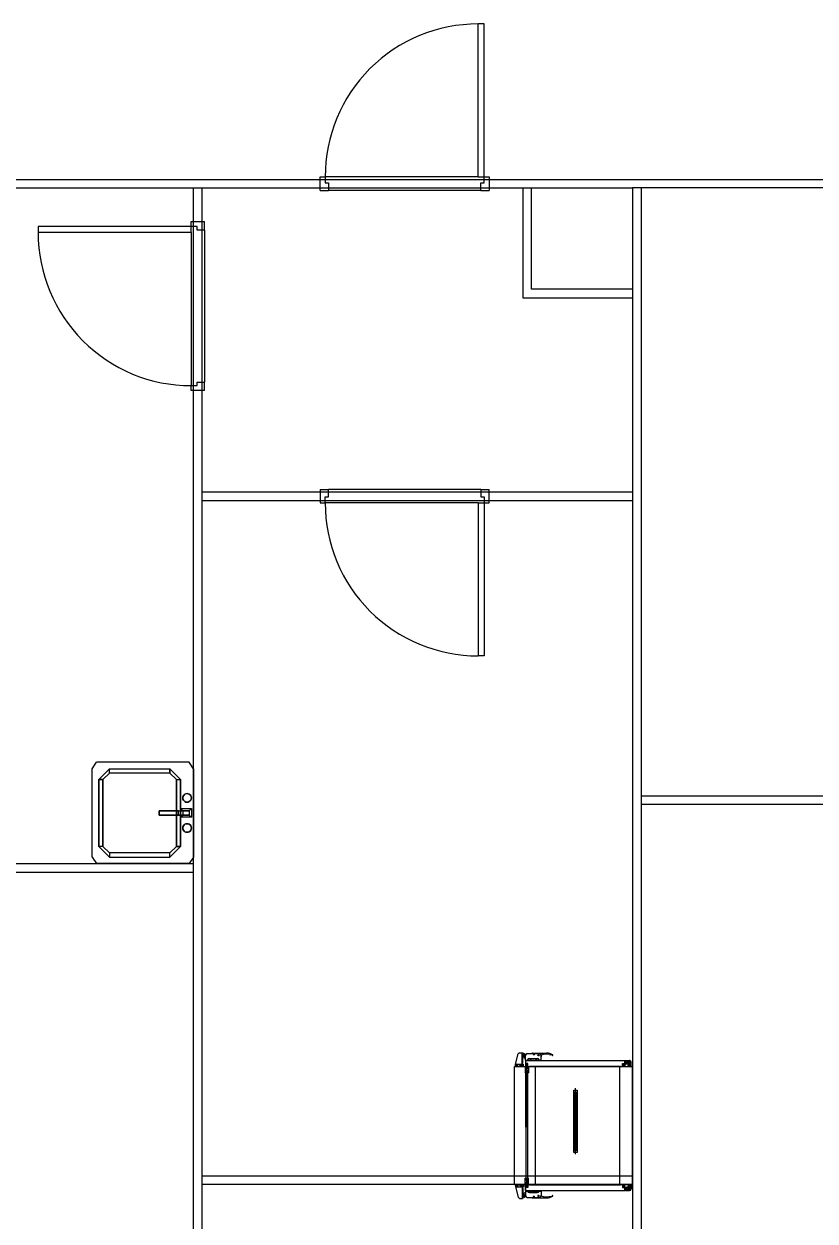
# Model space of a CAD drawing. Header units: millimetres. Extents: x 635438 to 684586, y -467743 to -415930.
# Drawn here: x 657728 to 662413, y -437138 to -430052 of the extents above; entities that cross this region are included whole.
import ezdxf

# ---------------------------------------------------------------- set-up
doc = ezdxf.new("R2010")
doc.units = ezdxf.units.MM
doc.header["$LTSCALE"] = 500
doc.layers.get('0').update_dxf_attribs({"color": 251})
doc.layers.add('동물실', color=9, linetype='Continuous')

# ---------------------------------------------------------------- blocks, each defined once
blk = doc.blocks.new('SINK')
for p, q in [((0, 261.9), (25.4, 300)), ((25.4, 300), (574.6, 300)), ((600, 261.9), (574.6, 300)), ((0, 261.9), (0, -261.9)), ((76.4, 198.2), (140.1, 261.9)), ((140.1, 261.9), (76.4, 198.2)), ((140.1, 236.4), (101.8, 198.2)), ((101.8, 198.2), (140.1, 236.4)), ((498.2, 261.9), (140.1, 261.9)), ((140.1, 261.9), (140.1, 236.4)), ((498.2, 261.9), (140.1, 261.9)), ((140.1, 236.4), (140.1, 261.9)), ((140.1, 236.4), (498.2, 236.4)), ((140.1, 236.4), (498.2, 236.4)), ((498.2, 261.9), (561.9, 198.2)), ((498.2, 236.4), (498.2, 261.9)), ((498.2, 261.9), (561.9, 198.2)), ((498.2, 236.4), (498.2, 261.9)), ((498.2, 236.4), (536.4, 198.2)), ((536.4, 198.2), (498.2, 236.4)), ((600, -261.9), (600, 261.9)), ((76.4, -198.2), (76.4, 198.2)), ((101.8, 198.2), (76.4, 198.2)), ((76.4, 198.2), (76.4, -198.2)), ((101.8, 198.2), (76.4, 198.2)), ((101.8, 198.2), (101.8, -198.2)), ((101.8, -198.2), (101.8, 198.2)), ((536.4, -198.2), (536.4, 198.2)), ((561.9, 198.2), (536.4, 198.2)), ((536.4, 198.2), (536.4, -198.2)), ((536.4, 198.2), (561.9, 198.2)), ((561.9, 198.2), (561.9, -198.2)), ((561.9, -198.2), (561.9, 198.2)), ((12.8, 89.1), (13.6, 95.6)), ((13.6, 95.6), (12.8, 89.1)), ((12.8, 89.1), (13.6, 95.6)), ((13.6, 95.6), (12.8, 89.1)), ((13.6, 82.5), (12.8, 89.1)), ((12.8, 89.1), (13.6, 82.5)), ((13.6, 82.5), (12.8, 89.1)), ((12.8, 89.1), (13.6, 82.5)), ((13.6, 95.6), (16.2, 101.8)), ((16.2, 101.8), (13.6, 95.6)), ((13.6, 95.6), (16.2, 101.8)), ((16.2, 101.8), (13.6, 95.6)), ((16.2, 76.3), (13.6, 82.5)), ((13.6, 82.5), (16.2, 76.3)), ((16.2, 76.3), (13.6, 82.5)), ((13.6, 82.5), (16.2, 76.3)), ((16.2, 101.8), (20.2, 107.1)), ((20.2, 107.1), (16.2, 101.8)), ((16.2, 101.8), (20.2, 107.1)), ((20.2, 107.1), (16.2, 101.8)), ((20.2, 71.1), (16.2, 76.3)), ((16.2, 76.3), (20.2, 71.1)), ((20.2, 71.1), (16.2, 76.3)), ((16.2, 76.3), (20.2, 71.1)), ((20.2, 107.1), (25.4, 111.1)), ((25.4, 111.1), (20.2, 107.1)), ((20.2, 107.1), (25.4, 111.1)), ((25.4, 111.1), (20.2, 107.1)), ((25.4, 67.1), (20.2, 71.1)), ((20.2, 71.1), (25.4, 67.1)), ((25.4, 67.1), (20.2, 71.1)), ((20.2, 71.1), (25.4, 67.1)), ((25.4, 111.1), (31.6, 113.7)), ((31.6, 113.7), (25.4, 111.1)), ((25.4, 111.1), (31.6, 113.7)), ((31.6, 113.7), (25.4, 111.1)), ((31.6, 113.7), (38.2, 114.5)), ((38.2, 114.5), (31.6, 113.7)), ((31.6, 113.7), (38.2, 114.5)), ((38.2, 114.5), (31.6, 113.7)), ((38.2, 114.5), (44.8, 113.7)), ((44.8, 113.7), (38.2, 114.5)), ((38.2, 114.5), (44.8, 113.7)), ((44.8, 113.7), (38.2, 114.5)), ((44.8, 113.7), (51, 111.1)), ((51, 111.1), (44.8, 113.7)), ((44.8, 113.7), (51, 111.1)), ((51, 111.1), (44.8, 113.7)), ((51, 111.1), (56.2, 107.1)), ((56.2, 107.1), (51, 111.1)), ((51, 111.1), (56.2, 107.1)), ((56.2, 107.1), (51, 111.1)), ((56.2, 71.1), (51, 67.1)), ((51, 67.1), (56.2, 71.1)), ((56.2, 71.1), (51, 67.1)), ((51, 67.1), (56.2, 71.1)), ((56.2, 107.1), (60.2, 101.8)), ((60.2, 101.8), (56.2, 107.1)), ((56.2, 107.1), (60.2, 101.8)), ((60.2, 101.8), (56.2, 107.1)), ((60.2, 76.3), (56.2, 71.1)), ((56.2, 71.1), (60.2, 76.3)), ((60.2, 76.3), (56.2, 71.1)), ((56.2, 71.1), (60.2, 76.3)), ((60.2, 101.8), (62.8, 95.6)), ((62.8, 95.6), (60.2, 101.8)), ((60.2, 101.8), (62.8, 95.6)), ((62.8, 95.6), (60.2, 101.8)), ((62.8, 82.5), (60.2, 76.3)), ((60.2, 76.3), (62.8, 82.5)), ((62.8, 82.5), (60.2, 76.3)), ((60.2, 76.3), (62.8, 82.5)), ((62.8, 95.6), (63.6, 89.1)), ((63.6, 89.1), (62.8, 95.6)), ((62.8, 95.6), (63.6, 89.1)), ((63.6, 89.1), (62.8, 95.6)), ((63.6, 89.1), (62.8, 82.5)), ((62.8, 82.5), (63.6, 89.1)), ((63.6, 89.1), (62.8, 82.5)), ((62.8, 82.5), (63.6, 89.1)), ((25.4, 12.8), (12.8, 25.4)), ((12.8, 25.4), (12.8, -25.4)), ((76.4, 25.4), (12.8, 25.4)), ((25.4, 12.8), (12.8, 25.4)), ((31.6, 64.5), (25.4, 67.1)), ((25.4, 67.1), (31.6, 64.5)), ((31.6, 64.5), (25.4, 67.1)), ((25.4, 67.1), (31.6, 64.5)), ((25.4, 12.8), (25.4, -12.8)), ((89.1, 12.8), (25.4, 12.8)), ((25.4, 12.8), (25.4, -12.8)), ((25.4, 12.8), (63.6, 12.8)), ((89.1, 12.8), (25.4, 12.8)), ((38.2, 63.6), (31.6, 64.5)), ((31.6, 64.5), (38.2, 63.6)), ((38.2, 63.6), (31.6, 64.5)), ((31.6, 64.5), (38.2, 63.6)), ((38.2, 63.6), (44.8, 64.5)), ((44.8, 64.5), (38.2, 63.6)), ((38.2, 63.6), (44.8, 64.5)), ((44.8, 64.5), (38.2, 63.6)), ((51, 67.1), (44.8, 64.5)), ((44.8, 64.5), (51, 67.1)), ((51, 67.1), (44.8, 64.5)), ((44.8, 64.5), (51, 67.1)), ((76.4, 25.4), (63.6, 12.8)), ((63.6, 12.8), (76.4, 25.4)), ((63.6, 12.8), (63.6, -12.8)), ((101.8, 12.8), (63.6, 12.8)), ((63.6, 12.8), (63.6, -12.8)), ((101.8, 12.8), (63.6, 12.8)), ((76.4, -25.4), (76.4, 25.4)), ((89.1, 12.8), (203.6, 12.8)), ((89.1, -12.8), (89.1, 12.8)), ((89.1, -12.8), (89.1, 12.8)), ((89.1, 12.8), (101.8, 12.8)), ((101.8, 12.8), (89.1, 12.8)), ((89.1, 12.8), (203.6, 12.8)), ((101.8, 12.8), (203.6, 12.8)), ((101.8, 12.8), (101.8, -12.8)), ((101.8, -12.8), (101.8, 12.8)), ((203.6, 12.8), (101.8, 12.8)), ((203.6, 12.8), (203.6, -12.8)), ((203.6, 12.8), (203.6, -12.8)), ((203.6, -12.8), (203.6, 12.8)), ((203.6, 12.8), (203.6, -12.8)), ((25.4, -12.8), (12.8, -25.4)), ((25.4, -12.8), (12.8, -25.4)), ((12.8, -25.4), (76.4, -25.4)), ((20.2, -71.1), (25.4, -67.1)), ((25.4, -67.1), (20.2, -71.1)), ((20.2, -71.1), (25.4, -67.1)), ((25.4, -67.1), (20.2, -71.1)), ((25.4, -12.8), (89.1, -12.8)), ((25.4, -12.8), (63.6, -12.8)), ((89.1, -12.8), (25.4, -12.8)), ((25.4, -67.1), (31.6, -64.5)), ((31.6, -64.5), (25.4, -67.1)), ((25.4, -67.1), (31.6, -64.5)), ((31.6, -64.5), (25.4, -67.1)), ((31.6, -64.5), (38.2, -63.6)), ((38.2, -63.6), (31.6, -64.5)), ((31.6, -64.5), (38.2, -63.6)), ((38.2, -63.6), (31.6, -64.5)), ((38.2, -63.6), (44.8, -64.5)), ((44.8, -64.5), (38.2, -63.6)), ((38.2, -63.6), (44.8, -64.5)), ((44.8, -64.5), (38.2, -63.6)), ((44.8, -64.5), (51, -67.1)), ((51, -67.1), (44.8, -64.5)), ((44.8, -64.5), (51, -67.1)), ((51, -67.1), (44.8, -64.5)), ((51, -67.1), (56.2, -71.1)), ((56.2, -71.1), (51, -67.1)), ((51, -67.1), (56.2, -71.1)), ((56.2, -71.1), (51, -67.1)), ((63.6, -12.8), (76.4, -25.4)), ((76.4, -25.4), (63.6, -12.8)), ((63.6, -12.8), (101.8, -12.8)), ((63.6, -12.8), (101.8, -12.8)), ((203.6, -12.8), (89.1, -12.8)), ((101.8, -12.8), (89.1, -12.8)), ((89.1, -12.8), (203.6, -12.8)), ((101.8, -12.8), (89.1, -12.8)), ((203.6, -12.8), (101.8, -12.8)), ((203.6, -12.8), (101.8, -12.8)), ((12.8, -89.1), (13.6, -82.5)), ((13.6, -82.5), (12.8, -89.1)), ((12.8, -89.1), (13.6, -82.5)), ((13.6, -82.5), (12.8, -89.1)), ((13.6, -95.6), (12.8, -89.1)), ((12.8, -89.1), (13.6, -95.6)), ((13.6, -95.6), (12.8, -89.1)), ((12.8, -89.1), (13.6, -95.6)), ((13.6, -82.5), (16.2, -76.3)), ((16.2, -76.3), (13.6, -82.5)), ((13.6, -82.5), (16.2, -76.3)), ((16.2, -76.3), (13.6, -82.5)), ((16.2, -101.8), (13.6, -95.6)), ((13.6, -95.6), (16.2, -101.8)), ((16.2, -101.8), (13.6, -95.6)), ((13.6, -95.6), (16.2, -101.8)), ((16.2, -76.3), (20.2, -71.1)), ((20.2, -71.1), (16.2, -76.3)), ((16.2, -76.3), (20.2, -71.1)), ((20.2, -71.1), (16.2, -76.3)), ((20.2, -107.1), (16.2, -101.8)), ((16.2, -101.8), (20.2, -107.1)), ((20.2, -107.1), (16.2, -101.8)), ((16.2, -101.8), (20.2, -107.1)), ((25.4, -111.1), (20.2, -107.1)), ((20.2, -107.1), (25.4, -111.1)), ((25.4, -111.1), (20.2, -107.1)), ((20.2, -107.1), (25.4, -111.1)), ((31.6, -113.7), (25.4, -111.1)), ((25.4, -111.1), (31.6, -113.7)), ((31.6, -113.7), (25.4, -111.1)), ((25.4, -111.1), (31.6, -113.7)), ((38.2, -114.5), (31.6, -113.7)), ((31.6, -113.7), (38.2, -114.5)), ((38.2, -114.5), (31.6, -113.7)), ((31.6, -113.7), (38.2, -114.5)), ((44.8, -113.7), (38.2, -114.5)), ((38.2, -114.5), (44.8, -113.7)), ((44.8, -113.7), (38.2, -114.5)), ((38.2, -114.5), (44.8, -113.7)), ((51, -111.1), (44.8, -113.7)), ((44.8, -113.7), (51, -111.1)), ((51, -111.1), (44.8, -113.7)), ((44.8, -113.7), (51, -111.1)), ((56.2, -107.1), (51, -111.1)), ((51, -111.1), (56.2, -107.1)), ((56.2, -107.1), (51, -111.1)), ((51, -111.1), (56.2, -107.1)), ((56.2, -71.1), (60.2, -76.3)), ((60.2, -76.3), (56.2, -71.1)), ((56.2, -71.1), (60.2, -76.3)), ((60.2, -76.3), (56.2, -71.1)), ((60.2, -101.8), (56.2, -107.1)), ((56.2, -107.1), (60.2, -101.8)), ((60.2, -101.8), (56.2, -107.1)), ((56.2, -107.1), (60.2, -101.8)), ((60.2, -76.3), (62.8, -82.5)), ((62.8, -82.5), (60.2, -76.3)), ((60.2, -76.3), (62.8, -82.5)), ((62.8, -82.5), (60.2, -76.3)), ((62.8, -95.6), (60.2, -101.8)), ((60.2, -101.8), (62.8, -95.6)), ((62.8, -95.6), (60.2, -101.8)), ((60.2, -101.8), (62.8, -95.6)), ((62.8, -82.5), (63.6, -89.1)), ((62.8, -82.5), (63.6, -89.1)), ((63.6, -89.1), (62.8, -82.5)), ((62.8, -82.5), (63.6, -89.1)), ((63.6, -89.1), (62.8, -95.6)), ((62.8, -95.6), (63.6, -89.1)), ((63.6, -89.1), (62.8, -95.6)), ((62.8, -95.6), (63.6, -89.1)), ((140.1, -261.9), (76.4, -198.2)), ((76.4, -198.2), (101.8, -198.2)), ((76.4, -198.2), (140.1, -261.9)), ((101.8, -198.2), (76.4, -198.2)), ((101.8, -198.2), (140.1, -236.4)), ((140.1, -236.4), (101.8, -198.2)), ((561.9, -198.2), (498.2, -261.9)), ((498.2, -236.4), (536.4, -198.2)), ((498.2, -261.9), (561.9, -198.2)), ((536.4, -198.2), (498.2, -236.4)), ((536.4, -198.2), (561.9, -198.2)), ((536.4, -198.2), (561.9, -198.2)), ((0, -261.9), (25.4, -300)), ((140.1, -236.4), (498.2, -236.4)), ((140.1, -261.9), (140.1, -236.4)), ((140.1, -236.4), (498.2, -236.4)), ((140.1, -261.9), (140.1, -236.4)), ((498.2, -261.9), (140.1, -261.9)), ((498.2, -261.9), (140.1, -261.9)), ((498.2, -236.4), (498.2, -261.9)), ((498.2, -236.4), (498.2, -261.9)), ((600, -261.9), (574.6, -300)), ((25.4, -300), (574.6, -300))]:
    blk.add_line(p, q)

msp = doc.modelspace()

# ---------------------------------------------------------------- linework, layer by layer
at = {"layer": '동물실', "color": 251}
for p, q in [((660418.2, -430957.3), (660418.2, -430052.1)), ((660453.4, -430052.1), (660418.2, -430052.1)), ((660453.4, -430957.3), (660453.4, -430052.1)), ((659482.8, -430957.3), (659512.1, -430957.3)), ((659482.8, -431037.3), (659482.8, -430957.3)), ((659512.1, -430957.3), (659512.1, -430993.2)), ((660418.2, -430957.3), (659512.1, -430957.3)), ((660418.2, -430957.3), (660453.4, -430957.3)), ((660453.4, -430957.3), (660482.8, -430957.3)), ((660453.4, -430993.2), (660453.4, -430957.3)), ((660482.8, -430957.3), (660482.8, -431037.3)), ((651432.8, -431022.4), (661332.8, -431022.4)), ((651482.8, -430972.3), (676532.8, -430972.3)), ((658732.8, -443312.3), (658732.8, -431022.3)), ((658782.8, -443312.3), (658782.8, -431022.3)), ((659482.8, -431022.3), (659482.8, -430972.3)), ((659512.1, -430993.2), (659532.6, -430993.2)), ((659512.1, -430993.2), (659532.6, -430993.2)), ((659532.6, -430993.2), (659532.6, -431037.3)), ((660432.9, -430993.2), (660453.4, -430993.2)), ((660432.9, -431037.3), (660432.9, -430993.2)), ((660482.8, -430972.3), (660482.8, -431022.3)), ((660482.8, -430972.3), (660482.8, -431022.3)), ((660682.8, -431022.4), (660682.8, -431672.4)), ((660732.8, -431022.4), (661332.8, -431022.4)), ((660732.8, -431622.4), (660732.8, -431022.4)), ((660732.8, -431022.4), (661332.8, -431022.4)), ((660732.8, -431622.4), (660732.8, -431022.4)), ((661082.8, -431022.4), (661082.8, -431022.3)), ((661132.8, -431022.4), (661132.8, -431022.3)), ((661132.8, -431022.4), (661132.8, -431022.3)), ((663832.8, -431022.3), (661332.8, -431022.4)), ((661332.8, -431022.4), (661332.8, -431622.4)), ((661382.8, -431022.4), (661382.8, -443472.3)), ((659482.8, -431037.3), (659532.6, -431037.3)), ((660432.9, -431037.3), (659532.6, -431037.3)), ((660432.9, -431037.3), (660482.8, -431037.3)), ((658717.8, -431251.7), (658717.8, -431222.3)), ((658717.8, -431222.3), (658797.8, -431222.3)), ((658732.8, -431222.3), (658782.8, -431222.3)), ((658732.8, -431222.3), (658782.8, -431222.3)), ((658797.8, -431272.2), (658797.8, -431222.3)), ((658717.8, -431251.7), (657812.5, -431251.7)), ((657812.5, -431251.7), (657812.5, -431286.9)), ((658717.8, -431286.9), (657812.5, -431286.9)), ((658753.6, -431251.7), (658717.8, -431251.7)), ((658717.8, -431286.9), (658717.8, -431251.7)), ((658717.8, -431286.9), (658717.8, -432193)), ((658753.6, -431272.2), (658753.6, -431251.7)), ((658797.8, -431272.2), (658753.6, -431272.2)), ((658797.8, -431272.2), (658797.8, -432172.5)), ((661332.8, -431622.4), (660732.8, -431622.4)), ((661332.8, -431622.4), (660732.8, -431622.4)), ((661332.8, -431622.4), (661332.8, -443472.3)), ((660682.8, -431672.4), (661332.8, -431672.4)), ((658717.8, -432193), (658753.6, -432193)), ((658717.8, -432222.3), (658717.8, -432193)), ((658797.8, -432222.3), (658717.8, -432222.3)), ((658782.8, -432222.3), (658732.8, -432222.3)), ((658753.6, -432172.5), (658797.8, -432172.5)), ((658753.6, -432193), (658753.6, -432172.5)), ((658753.6, -432193), (658753.6, -432172.5)), ((658797.8, -432222.3), (658797.8, -432172.5)), ((658782.8, -432822.3), (661332.8, -432822.3)), ((658782.8, -432872.3), (661332.8, -432872.3)), ((659482.8, -432807.3), (659482.8, -432887.3)), ((659482.8, -432807.3), (659532.6, -432807.3)), ((659482.8, -432822.3), (659482.8, -432872.3)), ((659512.1, -432851.5), (659532.6, -432851.5)), ((659512.1, -432887.3), (659512.1, -432851.5)), ((659512.1, -432851.5), (659532.6, -432851.5)), ((659532.6, -432851.5), (659532.6, -432807.3)), ((660432.9, -432807.3), (659532.6, -432807.3)), ((660432.9, -432807.3), (660432.9, -432851.5)), ((660432.9, -432807.3), (660482.8, -432807.3)), ((660432.9, -432851.5), (660453.4, -432851.5)), ((660453.4, -432851.5), (660453.4, -432887.3)), ((660482.8, -432887.3), (660482.8, -432807.3)), ((660482.8, -432872.3), (660482.8, -432822.3)), ((660482.8, -432872.3), (660482.8, -432822.3)), ((659482.8, -432887.3), (659512.1, -432887.3)), ((660418.2, -432887.3), (659512.1, -432887.3)), ((660418.2, -432887.3), (660418.2, -433792.6)), ((660418.2, -432887.3), (660453.4, -432887.3)), ((660453.4, -432887.3), (660482.8, -432887.3)), ((660453.4, -432887.3), (660453.4, -433792.6)), ((660453.4, -433792.6), (660418.2, -433792.6)), ((663832.8, -434622.3), (661382.8, -434622.3)), ((661332.8, -434647.3), (661332.8, -443472.3)), ((663832.8, -434672.3), (661382.8, -434672.3)), ((655332.8, -435022.3), (658732.8, -435022.3)), ((655332.8, -435072.3), (658732.8, -435072.3)), ((660639.4, -436209.8), (660655.7, -436148.1)), ((660662.6, -436141.2), (660678.1, -436141.2)), ((660678.1, -436210.1), (660678.1, -436141.2)), ((660678.1, -436156.3), (660678.1, -436142.1)), ((660678.1, -436201.6), (660682.8, -436201.6)), ((660679, -436141.3), (660680.6, -436141.3)), ((660679, -436157.2), (660689.4, -436157.2)), ((660681.1, -436141.3), (660692.2, -436148.6)), ((660682.8, -436201.6), (660682.8, -436157.2)), ((660687.5, -436159.8), (660687.5, -436163.6)), ((660698.8, -436159.8), (660687.5, -436159.8)), ((660698.8, -436184.6), (660698.8, -436156.3)), ((660698.8, -436173.9), (660698.8, -436173.9)), ((660698.8, -436184.6), (660790.4, -436184.6)), ((660698.8, -436187.4), (661285.6, -436187.4)), ((660698.8, -436187.4), (660698.8, -436220.4)), ((660708.3, -436146.8), (660780.9, -436146.8)), ((660721.5, -436176.1), (660767.7, -436176.1)), ((660727.2, -436178), (660725.3, -436176.1)), ((660727.2, -436178), (660730.9, -436178)), ((660727.2, -436184.6), (660727.2, -436178)), ((660729, -436187), (660729, -436174)), ((660730.9, -436178), (660732.8, -436176.1)), ((660730.9, -436184.6), (660730.9, -436178)), ((660739.4, -436144), (660822.3, -436144)), ((660743.2, -436151.5), (660750.7, -436151.5)), ((660747, -436147.8), (660747, -436155.3)), ((660761.1, -436178), (660759.2, -436176.1)), ((660761.1, -436178), (660764.9, -436178)), ((660761.1, -436184.6), (660761.1, -436178)), ((660763, -436187), (660763, -436174)), ((660764.9, -436178), (660766.8, -436176.1)), ((660764.9, -436184.6), (660764.9, -436178)), ((660769.6, -436156.3), (660780.9, -436156.3)), ((660775.3, -436150.6), (660775.3, -436161.9)), ((660790.4, -436184.6), (660790.4, -436156.3)), ((660839.2, -436151.6), (660854.2, -436154.7)), ((660854.2, -436154.7), (660859.4, -436155.4)), ((660860.4, -436154.2), (660860.3, -436153.8)), ((661285.6, -436187.4), (661285.6, -436220.4)), ((661286.6, -436203.9), (661286.6, -436190.7)), ((661294.2, -436195), (661286.6, -436195)), ((661301.8, -436197.3), (661286.6, -436197.3)), ((661294.2, -436199.7), (661286.6, -436199.7)), ((661289.5, -436187.9), (661314.9, -436187.9)), ((661294.2, -436209.6), (661294.2, -436185.5)), ((661294.2, -436195), (661296.1, -436192.6)), ((661294.2, -436199.7), (661294.2, -436195)), ((661294.2, -436199.7), (661296.1, -436202)), ((661296.1, -436202), (661296.1, -436192.6)), ((661300.8, -436192.6), (661296.1, -436192.6)), ((661300.8, -436202), (661296.1, -436202)), ((661300.8, -436203.9), (661300.8, -436190.7)), ((661300.8, -436191.6), (661300.8, -436202)), ((661300.8, -436203), (661300.8, -436192.6)), ((661313.1, -436197.3), (661304.6, -436197.3)), ((661305.5, -436197.3), (661305.5, -436206.7)), ((661314, -436197.3), (661315.9, -436197.3)), ((661314.9, -436195.4), (661314.9, -436186.9)), ((661314.9, -436187.9), (661314.9, -436187.9)), ((661314.9, -436196.4), (661314.9, -436198.3)), ((661314.9, -436199.2), (661314.9, -436207.7)), ((661316.8, -436197.3), (661325.3, -436197.3)), ((661324.4, -436214.3), (661324.4, -436197.3)), ((661324.4, -436197.3), (661324.4, -436197.3)), ((660632.8, -436222.3), (661332.8, -436222.3)), ((660632.8, -436922.3), (660632.8, -436222.3)), ((660639.4, -436210.1), (660685.6, -436210.1)), ((660639.4, -436221.3), (660639.4, -436210.2)), ((660639.4, -436221.3), (660685.6, -436221.3)), ((660646.9, -436212.9), (660644.1, -436210.1)), ((660646.9, -436212.9), (660650.7, -436212.9)), ((660646.9, -436221.3), (660646.9, -436212.9)), ((660648.8, -436224.7), (660648.8, -436207.1)), ((660650.7, -436212.9), (660653.5, -436210.1)), ((660650.7, -436221.3), (660650.7, -436212.9)), ((660666.7, -436221.3), (660666.7, -436210.1)), ((660674.3, -436213), (660671.5, -436210.2)), ((660674.3, -436213), (660678.1, -436213)), ((660674.3, -436221.3), (660674.3, -436213)), ((660676.2, -436224.3), (660676.2, -436207.1)), ((660678.1, -436213), (660680.9, -436210.2)), ((660678.1, -436221.3), (660678.1, -436213)), ((660685.6, -436221.3), (660685.6, -436210.1)), ((660696.4, -436260.1), (660715.3, -436222.3)), ((660696.4, -436222.3), (660715.3, -436260.1)), ((660696.4, -436222.3), (660696.4, -436260.1)), ((660696.4, -436260.1), (660715.3, -436260.1)), ((660711.9, -436205.6), (660698.8, -436205.6)), ((660700, -436220.4), (660698.8, -436220.4)), ((660700, -436221.8), (660700, -436207.2)), ((660700, -436207.2), (660710.6, -436207.2)), ((660710.6, -436221.8), (660700, -436221.8)), ((660700.5, -436214.4), (660700.2, -436214.7)), ((660700.5, -436214.4), (660700.2, -436214.4)), ((660700.4, -436208.9), (660700.4, -436208.9)), ((660700.4, -436220.9), (660700.4, -436220.9)), ((660700.7, -436218.3), (660700.5, -436218.8)), ((660701.2, -436218.6), (660700.5, -436218.8)), ((660701.2, -436218.6), (660700.7, -436218.3)), ((660700.7, -436222.3), (660719.6, -436222.3)), ((660700.7, -436222.3), (660719.6, -436222.3)), ((660700.8, -436215.2), (660700.8, -436215.2)), ((660701, -436260.1), (660701, -436884.6)), ((660701, -436582.6), (660701, -436260.1)), ((660701.2, -436210.9), (660701.2, -436210.9)), ((660701.8, -436221.5), (660701.2, -436221.5)), ((660701.2, -436221.5), (660701.3, -436221.8)), ((660701.3, -436212.2), (660701.3, -436212.2)), ((660701.3, -436217), (660701.3, -436217)), ((660701.4, -436208.8), (660701.4, -436208.8)), ((660701.8, -436221.5), (660701.6, -436221.8)), ((660702.3, -436218.9), (660702.3, -436218.9)), ((660702.5, -436220.8), (660702.5, -436220.8)), ((660703, -436211.4), (660702.8, -436212)), ((660703.5, -436211.8), (660702.8, -436212)), ((660703.5, -436211.8), (660703, -436211.4)), ((660703.3, -436207.2), (660703.2, -436207.3)), ((660703.2, -436207.2), (660703.2, -436207.3)), ((660703.2, -436212.2), (660703.2, -436212.2)), ((660703.8, -436208.5), (660703.8, -436208.5)), ((660704, -436212.2), (660704, -436212.2)), ((660704.3, -436217.1), (660704.4, -436218)), ((660705.2, -436217.3), (660704.3, -436217.1)), ((660705.2, -436217.3), (660704.4, -436218)), ((660704.6, -436221.2), (660704.6, -436221.2)), ((660704.7, -436218.1), (660704.7, -436218.1)), ((660704.8, -436215), (660704.8, -436215)), ((660704.8, -436215.2), (660704.8, -436215.2)), ((660704.9, -436211.8), (660704.9, -436211.8)), ((660705, -436207.4), (660705, -436207.4)), ((660705.1, -436208.7), (660705.1, -436208.7)), ((660706, -436207.9), (660705.4, -436207.9)), ((660705.4, -436207.9), (660705.5, -436208.5)), ((660706, -436207.9), (660705.5, -436208.5)), ((660705.8, -436262.4), (660705.8, -436218.8)), ((660705.9, -436208), (660705.9, -436208)), ((660705.9, -436218.4), (660705.9, -436218.4)), ((660705.9, -436219.9), (660705.9, -436219.9)), ((660706.2, -436211.1), (660706.2, -436211.1)), ((660706.3, -436214.3), (660706.3, -436214.3)), ((660706.4, -436217.2), (660706.4, -436217.2)), ((660707.3, -436215), (660706.7, -436215)), ((660706.7, -436215), (660706.8, -436215.6)), ((660707.3, -436215), (660706.8, -436215.6)), ((660707.3, -436211.4), (660707.3, -436211.4)), ((660707.5, -436221), (660707.5, -436221)), ((660708.2, -436212.4), (660708.2, -436212.4)), ((660708.2, -436218.1), (660708.2, -436218.1)), ((660708.4, -436214.7), (660708.4, -436214.7)), ((660708.7, -436215.2), (660708.5, -436215.8)), ((660709.1, -436215.6), (660708.5, -436215.8)), ((660709.1, -436215.6), (660708.7, -436215.2)), ((660709.4, -436220.6), (660709.4, -436220.6)), ((660709.5, -436211.3), (660709.5, -436211.3)), ((660709.5, -436217.5), (660709.5, -436217.5)), ((660709.6, -436214.4), (660709.6, -436214.4)), ((660709.7, -436207.7), (660709.7, -436207.7)), ((660709.7, -436211.2), (660709.7, -436211.2)), ((660709.8, -436208.1), (660709.8, -436208.1)), ((660710.1, -436207.6), (660710.1, -436207.6)), ((660710.6, -436207.2), (660710.6, -436221.8)), ((660710.6, -436260.1), (660710.6, -436884.6)), ((660710.6, -436582.6), (660710.6, -436260.1)), ((660710.7, -436214.4), (660710.7, -436214.4)), ((660710.8, -436208.8), (660710.8, -436209)), ((660710.8, -436208.9), (660710.8, -436209)), ((660711.9, -436220.4), (660711.9, -436205.6)), ((660715.3, -436222.3), (660715.3, -436260.1)), ((660722.4, -436220.4), (661259.8, -436220.4)), ((660757.8, -436922.3), (660757.8, -436222.3)), ((661257.8, -436922.3), (661257.8, -436222.3)), ((661272.5, -436220.4), (661272.5, -436205.6)), ((661272.5, -436205.6), (661285.6, -436205.6)), ((661273.8, -436207.2), (661273.8, -436221.8)), ((661284.4, -436207.2), (661273.8, -436207.2)), ((661273.8, -436208.8), (661273.9, -436209)), ((661273.8, -436208.9), (661273.9, -436209)), ((661273.8, -436221.8), (661284.4, -436221.8)), ((661273.9, -436214.4), (661273.9, -436214.4)), ((661274.5, -436207.6), (661274.5, -436207.6)), ((661274.8, -436208.1), (661274.8, -436208.1)), ((661274.9, -436207.7), (661274.9, -436207.7)), ((661274.9, -436211.2), (661274.9, -436211.2)), ((661275, -436214.4), (661275, -436214.4)), ((661275.1, -436211.3), (661275.1, -436211.3)), ((661275.1, -436217.5), (661275.1, -436217.5)), ((661275.3, -436220.6), (661275.3, -436220.6)), ((661275.5, -436215.6), (661276, -436215.2)), ((661275.5, -436215.6), (661276.2, -436215.8)), ((661276, -436215.2), (661276.2, -436215.8)), ((661276.3, -436214.7), (661276.3, -436214.7)), ((661276.4, -436212.4), (661276.4, -436212.4)), ((661276.4, -436218.1), (661276.4, -436218.1)), ((661277.1, -436221), (661277.1, -436221)), ((661277.4, -436211.4), (661277.4, -436211.4)), ((661277.4, -436215), (661277.8, -436215.6)), ((661277.4, -436215), (661277.9, -436215)), ((661277.9, -436215), (661277.8, -436215.6)), ((661278.3, -436217.2), (661278.3, -436217.2)), ((661278.4, -436211.1), (661278.4, -436211.1)), ((661278.4, -436214.3), (661278.4, -436214.3)), ((661278.7, -436207.9), (661279.1, -436208.5)), ((661278.7, -436207.9), (661279.2, -436207.9)), ((661278.7, -436208), (661278.7, -436208)), ((661278.7, -436218.4), (661278.7, -436218.4)), ((661278.7, -436219.9), (661278.7, -436219.9)), ((661279.2, -436207.9), (661279.1, -436208.5)), ((661279.5, -436217.3), (661280.3, -436217.1)), ((661279.5, -436217.3), (661280.2, -436218)), ((661279.6, -436207.4), (661279.6, -436207.4)), ((661279.6, -436208.7), (661279.6, -436208.7)), ((661279.7, -436211.8), (661279.7, -436211.8)), ((661279.8, -436215), (661279.8, -436215)), ((661279.8, -436215.2), (661279.8, -436215.2)), ((661279.9, -436218.1), (661279.9, -436218.1)), ((661280, -436221.2), (661280, -436221.2)), ((661280.3, -436217.1), (661280.2, -436218)), ((661280.6, -436212.2), (661280.6, -436212.2)), ((661280.8, -436208.5), (661280.8, -436208.5)), ((661281.1, -436211.8), (661281.6, -436211.4)), ((661281.1, -436211.8), (661281.8, -436212)), ((661281.3, -436207.2), (661281.4, -436207.3)), ((661281.5, -436207.2), (661281.4, -436207.3)), ((661281.5, -436212.2), (661281.5, -436212.2)), ((661281.6, -436211.4), (661281.8, -436212)), ((661282.1, -436220.8), (661282.1, -436220.8)), ((661282.3, -436218.9), (661282.3, -436218.9)), ((661282.8, -436221.5), (661283, -436221.8)), ((661282.8, -436221.5), (661283.4, -436221.5)), ((661283.2, -436208.8), (661283.2, -436208.8)), ((661283.3, -436212.2), (661283.3, -436212.2)), ((661283.3, -436217), (661283.3, -436217)), ((661283.4, -436221.5), (661283.3, -436221.8)), ((661283.4, -436218.6), (661283.9, -436218.3)), ((661283.4, -436218.6), (661284.1, -436218.8)), ((661283.5, -436210.9), (661283.5, -436210.9)), ((661283.9, -436215.2), (661283.9, -436215.2)), ((661283.9, -436218.3), (661284.1, -436218.8)), ((661284.1, -436214.4), (661284.4, -436214.7)), ((661284.1, -436214.4), (661284.4, -436214.4)), ((661284.2, -436208.9), (661284.2, -436208.9)), ((661284.2, -436220.9), (661284.2, -436220.9)), ((661284.4, -436221.8), (661284.4, -436207.2)), ((661284.4, -436220.4), (661285.6, -436220.4)), ((661289.5, -436206.7), (661314.9, -436206.7)), ((661305.5, -436206.7), (661305.5, -436214.3)), ((661305.5, -436218.1), (661305.5, -436214.3)), ((661308.3, -436211.5), (661321.5, -436211.5)), ((661308.3, -436220.9), (661321.5, -436220.9)), ((661310.2, -436211.5), (661310.2, -436216.2)), ((661310.2, -436216.2), (661319.7, -436216.2)), ((661312.6, -436218.1), (661310.2, -436216.2)), ((661312.6, -436218.1), (661317.3, -436218.1)), ((661312.6, -436218.1), (661312.6, -436220.9)), ((661314.9, -436210.5), (661314.9, -436222.1)), ((661317.3, -436218.1), (661319.7, -436216.2)), ((661317.3, -436218.1), (661317.3, -436220.9)), ((661319.7, -436211.5), (661319.7, -436216.2)), ((661324.4, -436218.1), (661324.4, -436214.3)), ((661332.8, -436922.3), (661332.8, -436222.3)), ((660985.2, -436732.2), (660985.2, -436362.5)), ((660985.2, -436362.5), (661003.7, -436362.5)), ((660985.2, -436375.4), (661003.7, -436375.4)), ((660988.4, -436716.1), (660988.4, -436378.6)), ((660988.4, -436378.6), (661000.5, -436378.6)), ((660994.4, -436742.8), (660994.4, -436351.9)), ((661000.5, -436378.6), (661000.5, -436716.1)), ((661003.7, -436362.5), (661003.7, -436732.2)), ((661003.7, -436719.3), (660985.2, -436719.3)), ((661003.7, -436732.2), (660985.2, -436732.2)), ((661000.5, -436716.1), (660988.4, -436716.1)), ((661332.8, -436872.3), (658782.8, -436872.3)), ((660696.4, -436922.3), (660696.4, -436884.6)), ((660696.4, -436884.6), (660715.3, -436922.3)), ((660696.4, -436922.3), (660715.3, -436884.6)), ((660696.4, -436884.6), (660715.3, -436884.6)), ((660705.8, -436882.3), (660705.8, -436925.8)), ((660715.3, -436922.3), (660715.3, -436884.6)), ((661332.8, -436922.3), (658782.8, -436922.3)), ((660632.8, -436922.3), (661332.8, -436922.3)), ((660639.4, -436923.4), (660685.6, -436923.4)), ((660639.4, -436923.4), (660639.4, -436934.5)), ((660639.4, -436934.6), (660685.6, -436934.6)), ((660639.4, -436934.8), (660655.7, -436996.6)), ((660646.9, -436931.8), (660644.1, -436934.6)), ((660646.9, -436923.4), (660646.9, -436931.8)), ((660646.9, -436931.8), (660650.7, -436931.8)), ((660648.8, -436920), (660648.8, -436937.6)), ((660650.7, -436923.4), (660650.7, -436931.8)), ((660650.7, -436931.8), (660653.5, -436934.6)), ((660666.7, -436923.4), (660666.7, -436934.6)), ((660674.3, -436931.7), (660671.5, -436934.5)), ((660674.3, -436923.4), (660674.3, -436931.7)), ((660674.3, -436931.7), (660678.1, -436931.7)), ((660676.2, -436920.4), (660676.2, -436937.6)), ((660678.1, -436923.4), (660678.1, -436931.7)), ((660678.1, -436931.7), (660680.9, -436934.5)), ((660678.1, -436934.6), (660678.1, -437003.5)), ((660678.1, -436943.1), (660682.8, -436943.1)), ((660682.8, -436943.1), (660682.8, -436987.5)), ((660685.6, -436923.4), (660685.6, -436934.6)), ((660687.5, -436984.9), (660687.5, -436981.1)), ((660698.8, -436957.3), (660698.8, -436924.2)), ((660700, -436924.2), (660698.8, -436924.2)), ((660698.8, -436925.2), (660698.8, -436957.3)), ((660711.9, -436939.1), (660698.8, -436939.1)), ((660698.8, -436957.3), (661285.6, -436957.3)), ((660698.8, -436960.1), (660790.4, -436960.1)), ((660698.8, -436960.1), (660698.8, -436988.4)), ((660698.8, -436970.7), (660698.8, -436970.7)), ((660699.9, -436930), (660699.6, -436929.7)), ((660699.9, -436930), (660699.6, -436930)), ((660699.8, -436923.6), (660699.8, -436923.6)), ((660699.8, -436935.5), (660699.8, -436935.5)), ((660700.6, -436925.9), (660699.9, -436925.6)), ((660700.1, -436926.2), (660699.9, -436925.6)), ((660710.6, -436922.9), (660700, -436922.9)), ((660700, -436922.9), (660700, -436937.5)), ((660700, -436937.5), (660710.6, -436937.5)), ((660700.6, -436925.9), (660700.1, -436926.2)), ((660700.2, -436929.2), (660700.2, -436929.2)), ((660700.6, -436923), (660700.7, -436922.7)), ((660701.2, -436922.9), (660700.6, -436923)), ((660700.6, -436933.5), (660700.6, -436933.5)), ((660700.7, -436922.3), (660719.6, -436922.3)), ((660700.7, -436927.4), (660700.7, -436927.4)), ((660700.7, -436932.2), (660700.7, -436932.2)), ((660700.8, -436935.6), (660700.8, -436935.6)), ((660701.2, -436922.9), (660701, -436922.7)), ((660701.7, -436925.6), (660701.7, -436925.6)), ((660701.9, -436923.7), (660701.9, -436923.7)), ((660702.9, -436932.7), (660702.2, -436932.4)), ((660702.4, -436933), (660702.2, -436932.4)), ((660702.9, -436932.7), (660702.4, -436933)), ((660702.5, -436932.3), (660702.5, -436932.3)), ((660702.7, -436937.3), (660702.6, -436937.2)), ((660702.6, -436937.3), (660702.6, -436937.2)), ((660703.2, -436935.9), (660703.2, -436935.9)), ((660703.4, -436932.2), (660703.4, -436932.2)), ((660703.7, -436927.3), (660703.8, -436926.4)), ((660704.6, -436927.2), (660703.7, -436927.3)), ((660704.6, -436927.2), (660703.8, -436926.4)), ((660704, -436923.2), (660704, -436923.2)), ((660704.1, -436926.3), (660704.1, -436926.3)), ((660704.2, -436929.3), (660704.2, -436929.3)), ((660704.2, -436929.5), (660704.2, -436929.5)), ((660704.3, -436932.6), (660704.3, -436932.6)), ((660704.4, -436935.8), (660704.4, -436935.8)), ((660704.4, -436937.1), (660704.4, -436937.1)), ((660704.8, -436936.6), (660704.9, -436936)), ((660705.3, -436936.5), (660704.8, -436936.6)), ((660705.3, -436936.5), (660704.9, -436936)), ((660705.3, -436924.5), (660705.3, -436924.5)), ((660705.3, -436926), (660705.3, -436926)), ((660705.3, -436936.5), (660705.3, -436936.5)), ((660705.6, -436933.3), (660705.6, -436933.3)), ((660705.7, -436927.2), (660705.7, -436927.2)), ((660705.7, -436930.1), (660705.7, -436930.1)), ((660706.1, -436929.5), (660706.2, -436928.9)), ((660706.7, -436929.4), (660706.1, -436929.5)), ((660706.7, -436929.4), (660706.2, -436928.9)), ((660706.7, -436933), (660706.7, -436933)), ((660706.9, -436923.5), (660706.9, -436923.5)), ((660707.6, -436926.3), (660707.6, -436926.3)), ((660707.6, -436932), (660707.6, -436932)), ((660707.7, -436929.7), (660707.7, -436929.7)), ((660708.5, -436928.9), (660707.9, -436928.6)), ((660708, -436929.2), (660707.9, -436928.6)), ((660708.5, -436928.9), (660708, -436929.2)), ((660708.7, -436923.8), (660708.7, -436923.8)), ((660708.9, -436927), (660708.9, -436927)), ((660708.9, -436933.2), (660708.9, -436933.2)), ((660709, -436930.1), (660709, -436930.1)), ((660709.1, -436933.2), (660709.1, -436933.2)), ((660709.1, -436936.7), (660709.1, -436936.7)), ((660709.2, -436936.4), (660709.2, -436936.4)), ((660709.5, -436936.8), (660709.5, -436936.8)), ((660710.1, -436930.1), (660710.1, -436930.1)), ((660710.2, -436935.5), (660710.1, -436935.5)), ((660710.2, -436935.6), (660710.1, -436935.5)), ((660710.6, -436937.5), (660710.6, -436922.9)), ((660711.9, -436924.3), (660711.9, -436939.1)), ((660721.5, -436968.6), (660767.7, -436968.6)), ((660722.4, -436924.2), (661259.8, -436924.2)), ((660727.2, -436966.7), (660725.3, -436968.6)), ((660727.2, -436960.1), (660727.2, -436966.7)), ((660727.2, -436966.7), (660730.9, -436966.7)), ((660729, -436957.7), (660729, -436970.7)), ((660730.9, -436960.1), (660730.9, -436966.7)), ((660730.9, -436966.7), (660732.8, -436968.6)), ((660761.1, -436966.7), (660759.2, -436968.6)), ((660761.1, -436960.1), (660761.1, -436966.7)), ((660761.1, -436966.7), (660764.9, -436966.7)), ((660763, -436957.7), (660763, -436970.7)), ((660764.9, -436960.1), (660764.9, -436966.7)), ((660764.9, -436966.7), (660766.8, -436968.6)), ((660790.4, -436960.1), (660790.4, -436988.4)), ((661272.5, -436924.3), (661272.5, -436939.1)), ((661272.5, -436939.1), (661285.6, -436939.1)), ((661273.8, -436922.9), (661284.4, -436922.9)), ((661273.8, -436937.5), (661273.8, -436922.9)), ((661273.8, -436935.8), (661273.9, -436935.8)), ((661273.8, -436935.9), (661273.9, -436935.8)), ((661284.4, -436937.5), (661273.8, -436937.5)), ((661273.9, -436930.4), (661273.9, -436930.4)), ((661274.5, -436937.1), (661274.5, -436937.1)), ((661274.8, -436936.7), (661274.8, -436936.7)), ((661274.9, -436933.5), (661274.9, -436933.5)), ((661274.9, -436937), (661274.9, -436937)), ((661275, -436930.4), (661275, -436930.4)), ((661275.1, -436927.3), (661275.1, -436927.3)), ((661275.1, -436933.5), (661275.1, -436933.5)), ((661275.3, -436924.1), (661275.3, -436924.1)), ((661275.5, -436929.2), (661276.2, -436928.9)), ((661275.5, -436929.2), (661276, -436929.5)), ((661276, -436929.5), (661276.2, -436928.9)), ((661276.3, -436930), (661276.3, -436930)), ((661276.4, -436926.6), (661276.4, -436926.6)), ((661276.4, -436932.3), (661276.4, -436932.3)), ((661277.1, -436923.8), (661277.1, -436923.8)), ((661277.4, -436929.7), (661277.8, -436929.2)), ((661277.4, -436929.7), (661277.9, -436929.8)), ((661277.4, -436933.3), (661277.4, -436933.3)), ((661277.9, -436929.8), (661277.8, -436929.2)), ((661278.3, -436927.5), (661278.3, -436927.5)), ((661278.4, -436930.4), (661278.4, -436930.4)), ((661278.4, -436933.6), (661278.4, -436933.6)), ((661278.7, -436924.8), (661278.7, -436924.8)), ((661278.7, -436926.3), (661278.7, -436926.3)), ((661278.7, -436936.8), (661279.1, -436936.3)), ((661278.7, -436936.8), (661279.2, -436936.9)), ((661278.7, -436936.8), (661278.7, -436936.8)), ((661279.2, -436936.9), (661279.1, -436936.3)), ((661279.5, -436927.5), (661280.2, -436926.7)), ((661279.5, -436927.5), (661280.3, -436927.6)), ((661279.6, -436936.1), (661279.6, -436936.1)), ((661279.6, -436937.4), (661279.6, -436937.4)), ((661279.7, -436932.9), (661279.7, -436932.9)), ((661279.8, -436929.6), (661279.8, -436929.6)), ((661279.8, -436929.8), (661279.8, -436929.8)), ((661279.9, -436926.6), (661279.9, -436926.6)), ((661280, -436923.5), (661280, -436923.5)), ((661280.3, -436927.6), (661280.2, -436926.7)), ((661280.6, -436932.5), (661280.6, -436932.5)), ((661280.8, -436936.2), (661280.8, -436936.2)), ((661281.1, -436933), (661281.8, -436932.7)), ((661281.1, -436933), (661281.6, -436933.3)), ((661281.3, -436937.6), (661281.4, -436937.5)), ((661281.5, -436937.6), (661281.4, -436937.5)), ((661281.5, -436932.6), (661281.5, -436932.6)), ((661281.6, -436933.3), (661281.8, -436932.7)), ((661282.1, -436924), (661282.1, -436924)), ((661282.3, -436925.9), (661282.3, -436925.9)), ((661282.8, -436923.2), (661283, -436923)), ((661282.8, -436923.2), (661283.4, -436923.3)), ((661283.2, -436935.9), (661283.2, -436935.9)), ((661283.4, -436923.3), (661283.3, -436923)), ((661283.3, -436927.7), (661283.3, -436927.7)), ((661283.3, -436932.5), (661283.3, -436932.5)), ((661283.4, -436926.2), (661284.1, -436925.9)), ((661283.4, -436926.2), (661283.9, -436926.5)), ((661283.5, -436933.8), (661283.5, -436933.8)), ((661283.9, -436926.5), (661284.1, -436925.9)), ((661283.9, -436929.5), (661283.9, -436929.5)), ((661284.1, -436930.3), (661284.4, -436930)), ((661284.1, -436930.3), (661284.4, -436930.3)), ((661284.2, -436923.9), (661284.2, -436923.9)), ((661284.2, -436935.8), (661284.2, -436935.8)), ((661284.4, -436922.9), (661284.4, -436937.5)), ((661284.4, -436924.2), (661285.6, -436924.2)), ((661285.6, -436957.3), (661285.6, -436924.2)), ((661286.6, -436940.8), (661286.6, -436954)), ((661294.2, -436945), (661286.6, -436945)), ((661301.8, -436947.4), (661286.6, -436947.4)), ((661294.2, -436949.7), (661286.6, -436949.7)), ((661289.5, -436937.9), (661314.9, -436937.9)), ((661289.5, -436956.8), (661314.9, -436956.8)), ((661294.2, -436935.1), (661294.2, -436959.2)), ((661294.2, -436945), (661296.1, -436942.6)), ((661294.2, -436945), (661294.2, -436949.7)), ((661294.2, -436949.7), (661296.1, -436952.1)), ((661296.1, -436942.6), (661296.1, -436952.1)), ((661300.8, -436942.6), (661296.1, -436942.6)), ((661300.8, -436952.1), (661296.1, -436952.1)), ((661300.8, -436940.8), (661300.8, -436954)), ((661300.8, -436941.7), (661300.8, -436952.1)), ((661300.8, -436953), (661300.8, -436942.6)), ((661313.1, -436947.4), (661304.6, -436947.4)), ((661305.5, -436926.6), (661305.5, -436930.4)), ((661305.5, -436938), (661305.5, -436930.4)), ((661305.5, -436947.4), (661305.5, -436938)), ((661308.3, -436923.8), (661321.5, -436923.8)), ((661308.3, -436933.2), (661321.5, -436933.2)), ((661312.6, -436926.6), (661310.2, -436928.5)), ((661310.2, -436928.5), (661319.7, -436928.5)), ((661310.2, -436933.2), (661310.2, -436928.5)), ((661312.6, -436926.6), (661312.6, -436923.8)), ((661312.6, -436926.6), (661317.3, -436926.6)), ((661314, -436947.4), (661315.9, -436947.4)), ((661314.9, -436934.2), (661314.9, -436922.6)), ((661314.9, -436945.5), (661314.9, -436937)), ((661314.9, -436948.3), (661314.9, -436946.4)), ((661314.9, -436949.2), (661314.9, -436957.7)), ((661314.9, -436956.8), (661314.9, -436956.8)), ((661316.8, -436947.4), (661325.3, -436947.4)), ((661317.3, -436926.6), (661317.3, -436923.8)), ((661317.3, -436926.6), (661319.7, -436928.5)), ((661319.7, -436933.2), (661319.7, -436928.5)), ((661324.4, -436926.6), (661324.4, -436930.4)), ((661324.4, -436930.4), (661324.4, -436947.4)), ((661324.4, -436947.4), (661324.4, -436947.4)), ((660662.6, -437003.5), (660678.1, -437003.5)), ((660678.1, -436988.4), (660678.1, -437002.6)), ((660679, -436987.5), (660689.4, -436987.5)), ((660679, -437003.4), (660680.6, -437003.4)), ((660681.1, -437003.3), (660692.2, -436996)), ((660698.8, -436984.9), (660687.5, -436984.9)), ((660708.3, -436997.8), (660780.9, -436997.8)), ((660739.4, -437000.7), (660822.3, -437000.7)), ((660743.2, -436993.1), (660750.7, -436993.1)), ((660747, -436996.9), (660747, -436989.3)), ((660769.6, -436988.4), (660780.9, -436988.4)), ((660775.3, -436994.1), (660775.3, -436982.7)), ((660839.2, -436993), (660854.2, -436990)), ((660854.2, -436990), (660859.4, -436989.3)), ((660860.4, -436990.4), (660860.3, -436990.9))]:
    msp.add_line(p, q, dxfattribs=at)
for centre, radius in [((660689.4, -436152.5), 4.72), ((660747, -436151.5), 2.83), ((660775.3, -436156.3), 3.78), ((661314.9, -436197.3), 4.72), ((661314.9, -436947.4), 4.72), ((660689.4, -436992.2), 4.72), ((660747, -436993.1), 2.83), ((660775.3, -436988.4), 3.78)]:
    msp.add_circle(centre, radius, dxfattribs=at)
for centre, radius, start, end in [((660416.8, -430956.8), 904.7, 89.91508, 180.03615), ((658717.2, -431288.3), 904.7, 179.91508, 270.03615), ((660416.8, -432887.9), 904.7, 179.96385, 270.08492), ((660664.7, -436150.4), 9.44, 103.29096, 165.19058), ((660679, -436142.2), 0.944, 90, 180), ((660679, -436156.3), 0.944, 180, 270), ((660680.6, -436142.2), 0.944, 56.57458, 90), ((660689.4, -436152.5), 6.13, 230.28486, 95.48858), ((660698.8, -436163.6), 11.3, 180, 270), ((660708.3, -436156.3), 9.44, 90, 180), ((660721.5, -436189.3), 13.2, 90, 159.07517), ((660739.4, -436146.8), 2.83, 90, 180), ((660767.7, -436189.3), 13.2, 20.92483, 90), ((660780.9, -436156.3), 9.44, 0, 90), ((660804, -436164.9), 13.6, 98.02881, 183.21118), ((660819.8, -436309.9), 159.4, 83.00549, 96.39381), ((660819.9, -436235.5), 91.5, 64.13537, 88.46896), ((660865.6, -436152.8), 9.21, 194.69157, 212.68749), ((660858.7, -436157.3), 0.944, 212.68749, 284.90035), ((660858.2, -436155.5), 2.83, 284.90035, 43.73311), ((660859.5, -436154.4), 0.944, 266.06648, 11.62373), ((660859.4, -436154), 0.944, 11.62373, 64.47272), ((661289.5, -436190.7), 2.83, 90, 180), ((661298, -436190.7), 2.83, 0, 90), ((661314.9, -436197.3), 9.44, 90, 180), ((661314.9, -436197.3), 9.44, 0, 90), ((661314.9, -436197.3), 9.44, 270, 0), ((660640.3, -436210.2), 0.944, 165.19058, 180), ((661289.5, -436203.9), 2.83, 180, 270), ((661298, -436203.9), 2.83, 270, 0), ((661308.3, -436214.3), 2.83, 90, 180), ((661308.3, -436218.1), 2.83, 180, 270), ((661321.5, -436214.3), 2.83, 0, 90), ((661321.5, -436218.1), 2.83, 270, 0), ((660640.3, -436934.5), 0.944, 180, 194.80942), ((660698.8, -436981.1), 11.3, 90, 180), ((660721.5, -436955.4), 13.2, 200.92483, 270), ((660767.7, -436955.4), 13.2, 270, 339.07517), ((660804, -436979.7), 13.6, 176.78882, 261.97119), ((661289.5, -436940.8), 2.83, 90, 180), ((661289.5, -436954), 2.83, 180, 270), ((661298, -436940.8), 2.83, 0, 90), ((661298, -436954), 2.83, 270, 0), ((661308.3, -436926.6), 2.83, 90, 180), ((661308.3, -436930.4), 2.83, 180, 270), ((661314.9, -436947.4), 9.44, 180, 270), ((661314.9, -436947.4), 9.44, 0, 90), ((661314.9, -436947.4), 9.44, 270, 0), ((661321.5, -436926.6), 2.83, 0, 90), ((661321.5, -436930.4), 2.83, 270, 0), ((660664.7, -436994.3), 9.44, 194.80942, 256.70904), ((660679, -436988.4), 0.944, 90, 180), ((660679, -437002.4), 0.944, 180, 270), ((660680.6, -437002.4), 0.944, 270, 303.42542), ((660689.4, -436992.2), 6.13, 264.51142, 129.71514), ((660708.3, -436988.4), 9.44, 180, 270), ((660739.4, -436997.8), 2.83, 180, 270), ((660780.9, -436988.4), 9.44, 270, 0), ((660819.8, -436834.8), 159.4, 263.60619, 276.99451), ((660819.9, -436909.2), 91.5, 271.53104, 295.86463), ((660865.6, -436991.8), 9.21, 147.31251, 165.30843), ((660858.7, -436987.4), 0.944, 75.09965, 147.31251), ((660858.2, -436989.2), 2.83, 316.26689, 75.09965), ((660859.5, -436990.2), 0.944, 348.37627, 93.93352), ((660859.4, -436990.7), 0.944, 295.52728, 348.37627)]:
    msp.add_arc(centre, radius, start, end, dxfattribs=at)

# ---------------------------------------------------------------- block references
at = {"layer": '동물실', "color": 251, "xscale": -1}
msp.add_blockref('SINK', (658732.8, -434722.3), dxfattribs=at)

doc.saveas('drawing.dxf')
